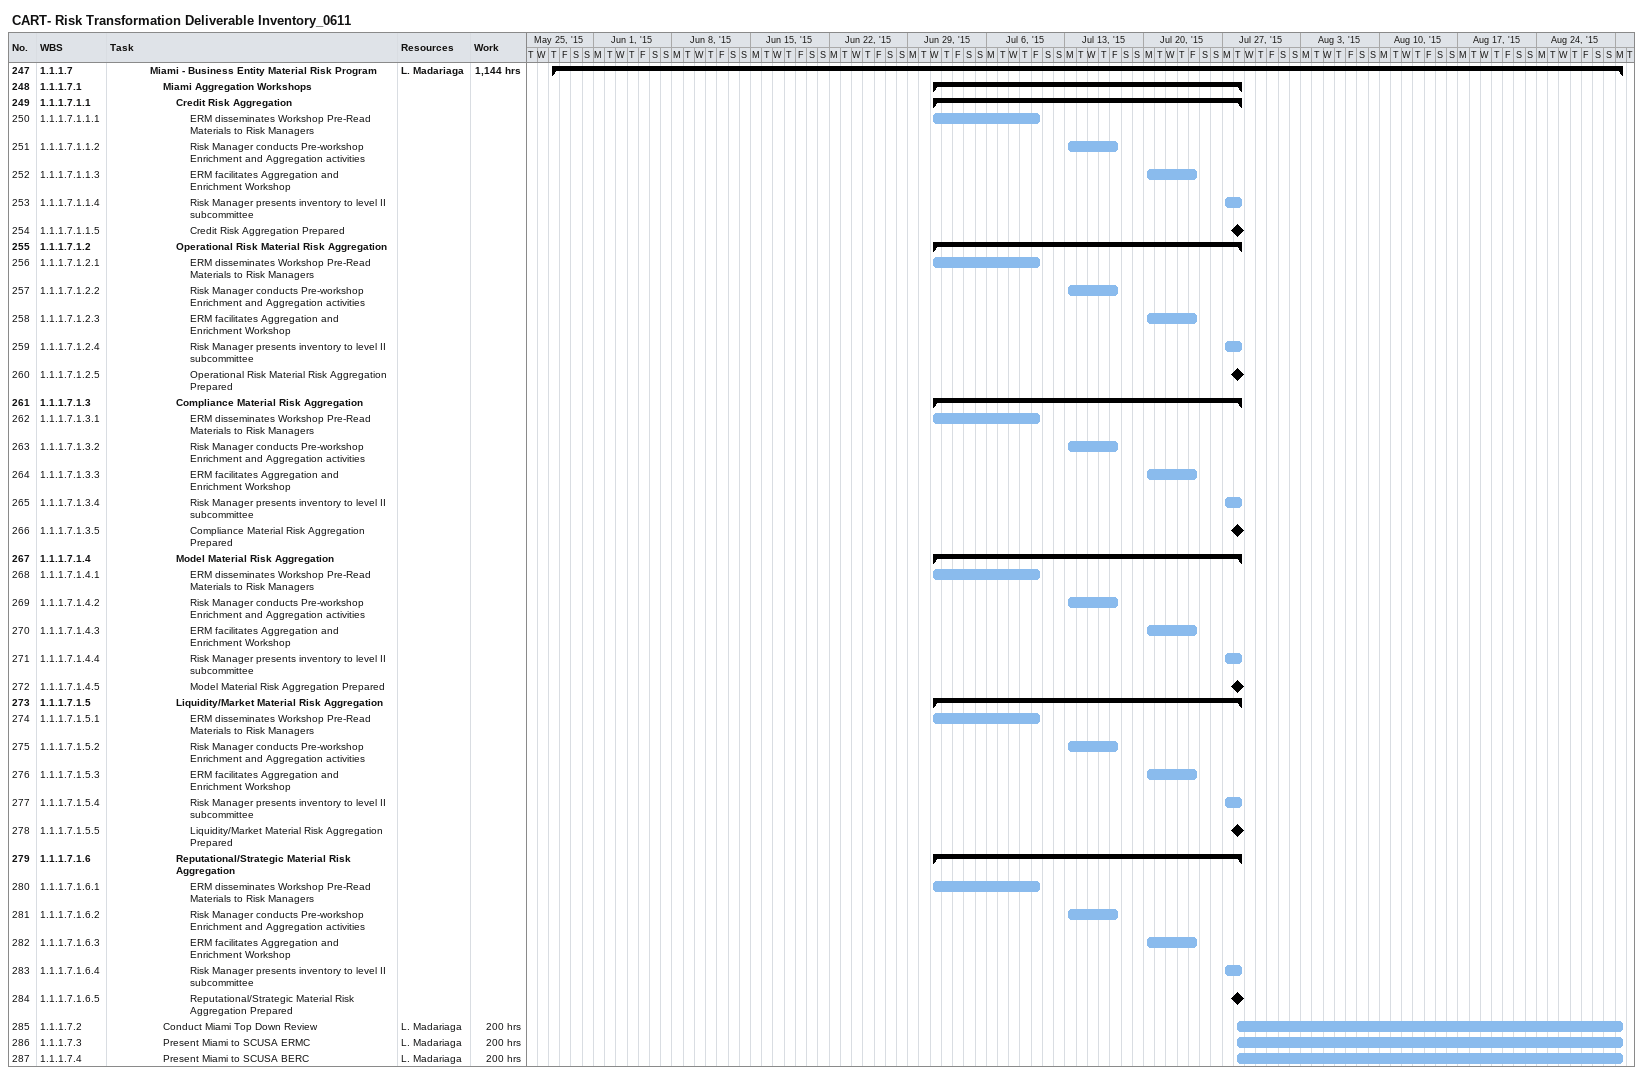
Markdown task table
CART- Risk Transformation Deliverable Inventory_0611

| ID | WBS | Task | Start | Finish | Resources | Work (h) |
|---|---|---|---|---|---|---|
| 247 | 1.1.1.7 | **Miami - Business Entity Material Risk Program** | 2015-05-28 | 2015-08-31 | L. Madariaga | 1144 |
| 248 | 1.1.1.7.1 | **Miami Aggregation Workshops** | 2015-07-01 | 2015-07-28 |  |  |
| 249 | 1.1.1.7.1.1 | **Credit Risk Aggregation** | 2015-07-01 | 2015-07-28 |  |  |
| 250 | 1.1.1.7.1.1.1 | ERM disseminates Workshop Pre-Read Materials to Risk Managers | 2015-07-01 | 2015-07-10 |  |  |
| 251 | 1.1.1.7.1.1.2 | Risk Manager conducts Pre-workshop Enrichment and Aggregation activities | 2015-07-13 | 2015-07-17 |  |  |
| 252 | 1.1.1.7.1.1.3 | ERM facilitates Aggregation and Enrichment Workshop | 2015-07-20 | 2015-07-24 |  |  |
| 253 | 1.1.1.7.1.1.4 | Risk Manager presents inventory to level II subcommittee | 2015-07-27 | 2015-07-28 |  |  |
| 254 | 1.1.1.7.1.1.5 | Credit Risk Aggregation Prepared (milestone) | 2015-07-28 | 2015-07-28 |  |  |
| 255 | 1.1.1.7.1.2 | **Operational Risk Material Risk Aggregation** | 2015-07-01 | 2015-07-28 |  |  |
| 256 | 1.1.1.7.1.2.1 | ERM disseminates Workshop Pre-Read Materials to Risk Managers | 2015-07-01 | 2015-07-10 |  |  |
| 257 | 1.1.1.7.1.2.2 | Risk Manager conducts Pre-workshop Enrichment and Aggregation activities | 2015-07-13 | 2015-07-17 |  |  |
| 258 | 1.1.1.7.1.2.3 | ERM facilitates Aggregation and Enrichment Workshop | 2015-07-20 | 2015-07-24 |  |  |
| 259 | 1.1.1.7.1.2.4 | Risk Manager presents inventory to level II subcommittee | 2015-07-27 | 2015-07-28 |  |  |
| 260 | 1.1.1.7.1.2.5 | Operational Risk Material Risk Aggregation Prepared (milestone) | 2015-07-28 | 2015-07-28 |  |  |
| 261 | 1.1.1.7.1.3 | **Compliance Material Risk Aggregation** | 2015-07-01 | 2015-07-28 |  |  |
| 262 | 1.1.1.7.1.3.1 | ERM disseminates Workshop Pre-Read Materials to Risk Managers | 2015-07-01 | 2015-07-10 |  |  |
| 263 | 1.1.1.7.1.3.2 | Risk Manager conducts Pre-workshop Enrichment and Aggregation activities | 2015-07-13 | 2015-07-17 |  |  |
| 264 | 1.1.1.7.1.3.3 | ERM facilitates Aggregation and Enrichment Workshop | 2015-07-20 | 2015-07-24 |  |  |
| 265 | 1.1.1.7.1.3.4 | Risk Manager presents inventory to level II subcommittee | 2015-07-27 | 2015-07-28 |  |  |
| 266 | 1.1.1.7.1.3.5 | Compliance Material Risk Aggregation Prepared (milestone) | 2015-07-28 | 2015-07-28 |  |  |
| 267 | 1.1.1.7.1.4 | **Model Material Risk Aggregation** | 2015-07-01 | 2015-07-28 |  |  |
| 268 | 1.1.1.7.1.4.1 | ERM disseminates Workshop Pre-Read Materials to Risk Managers | 2015-07-01 | 2015-07-10 |  |  |
| 269 | 1.1.1.7.1.4.2 | Risk Manager conducts Pre-workshop Enrichment and Aggregation activities | 2015-07-13 | 2015-07-17 |  |  |
| 270 | 1.1.1.7.1.4.3 | ERM facilitates Aggregation and Enrichment Workshop | 2015-07-20 | 2015-07-24 |  |  |
| 271 | 1.1.1.7.1.4.4 | Risk Manager presents inventory to level II subcommittee | 2015-07-27 | 2015-07-28 |  |  |
| 272 | 1.1.1.7.1.4.5 | Model Material Risk Aggregation Prepared (milestone) | 2015-07-28 | 2015-07-28 |  |  |
| 273 | 1.1.1.7.1.5 | **Liquidity/Market Material Risk Aggregation** | 2015-07-01 | 2015-07-28 |  |  |
| 274 | 1.1.1.7.1.5.1 | ERM disseminates Workshop Pre-Read Materials to Risk Managers | 2015-07-01 | 2015-07-10 |  |  |
| 275 | 1.1.1.7.1.5.2 | Risk Manager conducts Pre-workshop Enrichment and Aggregation activities | 2015-07-13 | 2015-07-17 |  |  |
| 276 | 1.1.1.7.1.5.3 | ERM facilitates Aggregation and Enrichment Workshop | 2015-07-20 | 2015-07-24 |  |  |
| 277 | 1.1.1.7.1.5.4 | Risk Manager presents inventory to level II subcommittee | 2015-07-27 | 2015-07-28 |  |  |
| 278 | 1.1.1.7.1.5.5 | Liquidity/Market Material Risk Aggregation Prepared (milestone) | 2015-07-28 | 2015-07-28 |  |  |
| 279 | 1.1.1.7.1.6 | **Reputational/Strategic Material Risk Aggregation** | 2015-07-01 | 2015-07-28 |  |  |
| 280 | 1.1.1.7.1.6.1 | ERM disseminates Workshop Pre-Read Materials to Risk Managers | 2015-07-01 | 2015-07-10 |  |  |
| 281 | 1.1.1.7.1.6.2 | Risk Manager conducts Pre-workshop Enrichment and Aggregation activities | 2015-07-13 | 2015-07-17 |  |  |
| 282 | 1.1.1.7.1.6.3 | ERM facilitates Aggregation and Enrichment Workshop | 2015-07-20 | 2015-07-24 |  |  |
| 283 | 1.1.1.7.1.6.4 | Risk Manager presents inventory to level II subcommittee | 2015-07-27 | 2015-07-28 |  |  |
| 284 | 1.1.1.7.1.6.5 | Reputational/Strategic Material Risk Aggregation Prepared (milestone) | 2015-07-28 | 2015-07-28 |  |  |
| 285 | 1.1.1.7.2 | Conduct Miami Top Down Review | 2015-07-28 | 2015-08-31 | L. Madariaga | 200 |
| 286 | 1.1.1.7.3 | Present Miami to SCUSA ERMC | 2015-07-28 | 2015-08-31 | L. Madariaga | 200 |
| 287 | 1.1.1.7.4 | Present Miami to SCUSA BERC | 2015-07-28 | 2015-08-31 | L. Madariaga | 200 |
